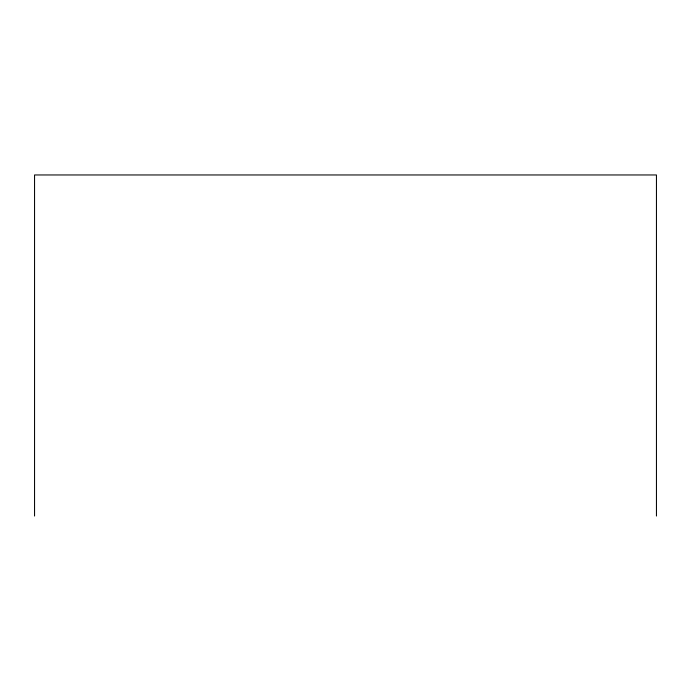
<?xml version="1.0" encoding="UTF-8"?>
<svg xmlns="http://www.w3.org/2000/svg" width="691" height="691" viewBox="0 0 691 691"><rect width="100%" height="100%" fill="white"/><g stroke="black" fill="none" stroke-linecap="round" stroke-linejoin="round"><path stroke-width="1.04" d="M656.45 516.039L656.45 174.961L34.55 174.961L34.55 516.039"/></g></svg>
